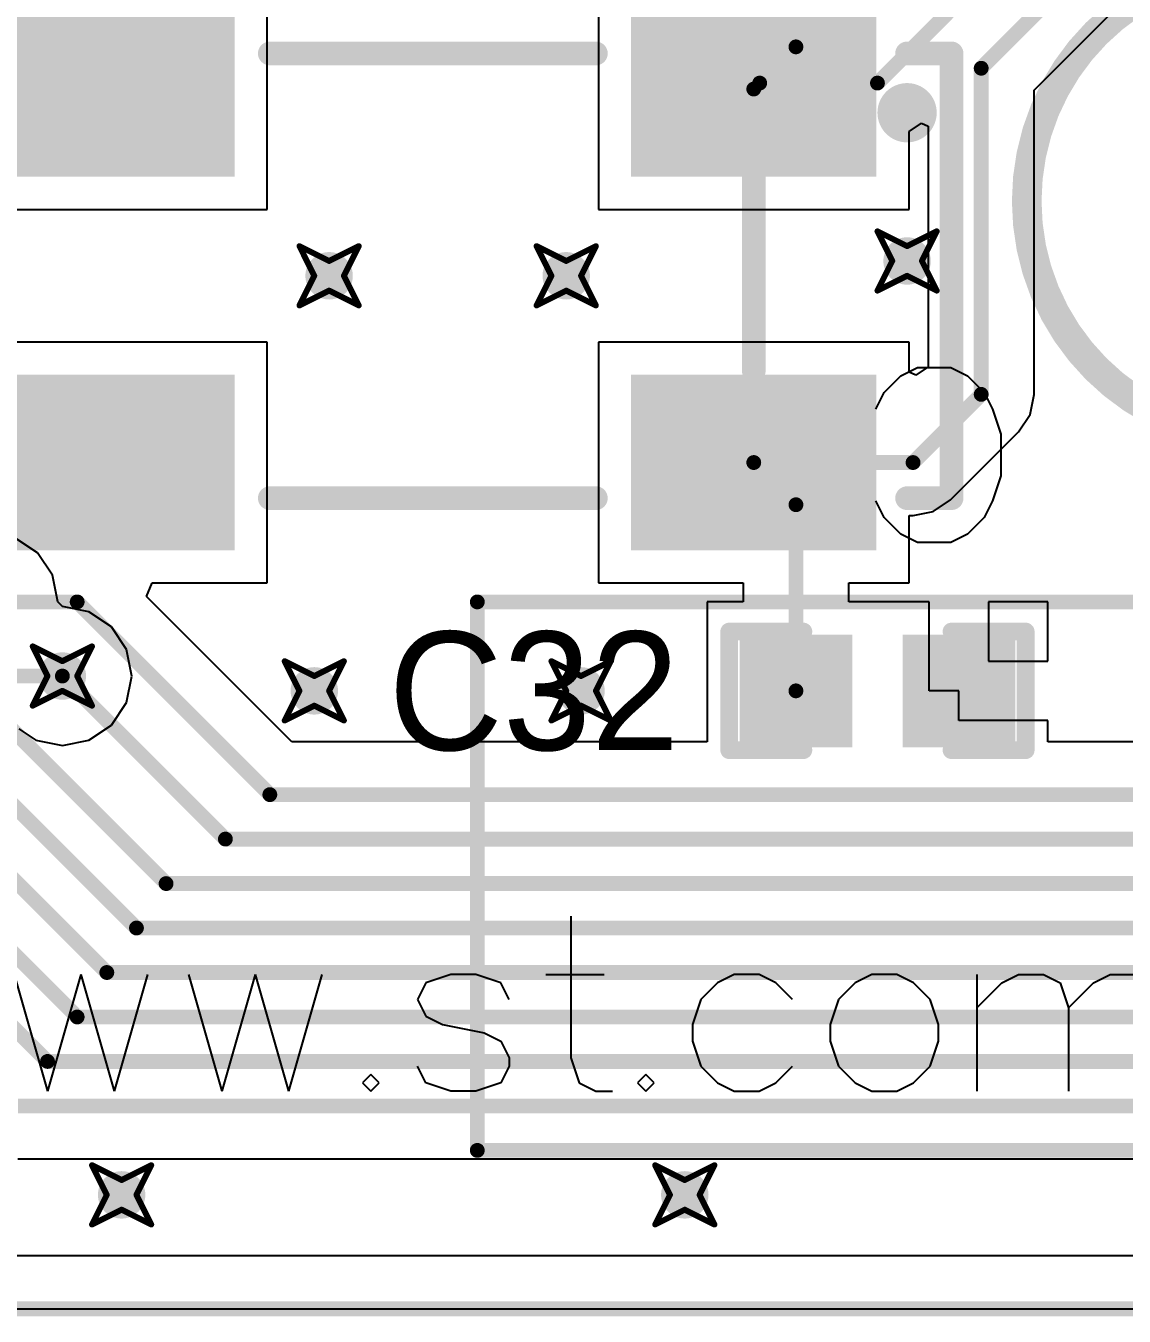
# Model space of a CAD drawing. Header units: millimetres. Extents: x 2.26 to 6.57, y 1.2 to 4.64.
# Drawn here: x 3.1459 to 3.5165, y 1.2022 to 1.6375 of the extents above; entities that cross this region are included whole.
import ezdxf

# ---------------------------------------------------------------- set-up
doc = ezdxf.new("R2010")
doc.units = ezdxf.units.MM
doc.header["$MEASUREMENT"] = 0
for name, color, linetype in [('BottomLayer', 5, 'Continuous'), ('BottomOverlay', 54, 'Continuous'), ('BottomSolder', 6, 'Continuous'), ('DrillDrawing', 1, 'Continuous'), ('KeepOutLayer', 6, 'Continuous'), ('Mechanical1', 6, 'Continuous'), ('MultiLayer', 9, 'Continuous'), ('PadHoleLayer', 156, 'Continuous'), ('TopLayer', 1, 'Continuous'), ('TopOverlay', 2, 'Continuous'), ('TopPaste', 8, 'Continuous'), ('TopSolder', 216, 'Continuous'), ('ViaHoleLayer', 16, 'Continuous')]:
    doc.layers.add(name, color=color, linetype=linetype)

# ---------------------------------------------------------------- blocks, each defined once
blk = doc.blocks.new('0603C_76')
at = {"layer": 'TopLayer'}
for points in [[(-0.0125, 0.015), (-0.0425, 0.015), (-0.0125, -0.015), (-0.0425, -0.015)], [(0.0425, 0.015), (0.0125, 0.015), (0.0425, -0.015), (0.0125, -0.015)]]:
    blk.add_solid(points, dxfattribs=at)
at = {"layer": 'TopOverlay', "const_width": 0.006}
for points in [[(-0.025, 0.02), (-0.05, 0.02)], [(-0.05, 0.02), (-0.05, -0.02)], [(0.05, 0.02), (0.025, 0.02)], [(0.05, 0.02), (0.05, -0.02)], [(-0.025, -0.02), (-0.05, -0.02)], [(0.05, -0.02), (0.025, -0.02)]]:
    blk.add_lwpolyline(points, dxfattribs=at)
at = {"layer": 'TopOverlay', "const_width": 0.003}
for points in [[(-0.0515, 0.02, 1), (-0.0485, 0.02, 1)], [(-0.0515, 0.02, 1), (-0.0485, 0.02, 1)], [(-0.0265, 0.02, 1), (-0.0235, 0.02, 1)], [(0.0235, 0.02, 1), (0.0265, 0.02, 1)], [(0.0485, 0.02, 1), (0.0515, 0.02, 1)], [(0.0485, 0.02, 1), (0.0515, 0.02, 1)], [(-0.0515, -0.02, 1), (-0.0485, -0.02, 1)], [(-0.0515, -0.02, 1), (-0.0485, -0.02, 1)], [(-0.0265, -0.02, 1), (-0.0235, -0.02, 1)], [(0.0235, -0.02, 1), (0.0265, -0.02, 1)], [(0.0485, -0.02, 1), (0.0515, -0.02, 1)], [(0.0485, -0.02, 1), (0.0515, -0.02, 1)]]:
    blk.add_lwpolyline(points, format="xyb", close=True, dxfattribs=at)
at = {"layer": 'TopPaste'}
for points in [[(-0.0125, 0.015), (-0.0425, 0.015), (-0.0125, -0.015), (-0.0425, -0.015)], [(0.0425, 0.015), (0.0125, 0.015), (0.0425, -0.015), (0.0125, -0.015)]]:
    blk.add_solid(points, dxfattribs=at)
at = {"layer": 'TopSolder'}
for points in [[(-0.0085, 0.019), (-0.0465, 0.019), (-0.0085, -0.019), (-0.0465, -0.019)], [(0.0465, 0.019), (0.0085, 0.019), (0.0465, -0.019), (0.0085, -0.019)]]:
    blk.add_solid(points, dxfattribs=at)
blk = doc.blocks.new('XTAL_4SM_8X3R8_115')
at = {"layer": 'TopLayer'}
for points in [[(-0.14567, 0.0374), (-0.07087, 0.0374), (-0.14567, 0.08858), (-0.07087, 0.08858)], [(0.07087, 0.0374), (0.14567, 0.0374), (0.07087, 0.08858), (0.14567, 0.08858)], [(-0.14567, -0.08858), (-0.07087, -0.08858), (-0.14567, -0.0374), (-0.07087, -0.0374)], [(0.07087, -0.08858), (0.14567, -0.08858), (0.07087, -0.0374), (0.14567, -0.0374)]]:
    blk.add_solid(points, dxfattribs=at)
at = {"layer": 'TopOverlay', "const_width": 0.008}
for points in [[(-0.16, 0.075), (-0.175, 0.075)], [(-0.175, 0.075), (-0.175, -0.075)], [(0.055, 0.075), (-0.055, 0.075)], [(0.175, 0.075), (0.16, 0.075)], [(0.175, 0.075), (0.175, 0.065)], [(0.175, 0.065), (0.175, -0.065)], [(-0.10827, 0.03201), (-0.10827, -0.03299)], [(0.175, -0.065), (0.175, -0.075)], [(-0.16, -0.075), (-0.175, -0.075)], [(0.055, -0.075), (-0.055, -0.075)], [(0.175, -0.075), (0.16, -0.075)]]:
    blk.add_lwpolyline(points, dxfattribs=at)
at = {"layer": 'TopOverlay'}
for points, const_width in [([(-0.177, 0.075, 1), (-0.173, 0.075, 1)], 0.004), ([(-0.177, 0.075, 1), (-0.173, 0.075, 1)], 0.004), ([(-0.162, 0.075, 1), (-0.158, 0.075, 1)], 0.004), ([(-0.057, 0.075, 1), (-0.053, 0.075, 1)], 0.004), ([(0.053, 0.075, 1), (0.057, 0.075, 1)], 0.004), ([(0.158, 0.075, 1), (0.162, 0.075, 1)], 0.004), ([(0.173, 0.075, 1), (0.177, 0.075, 1)], 0.004), ([(0.173, 0.075, 1), (0.177, 0.075, 1)], 0.004), ([(0.173, 0.065, 1), (0.177, 0.065, 1)], 0.004), ([(0.173, 0.065, 1), (0.177, 0.065, 1)], 0.004), ([(-0.11027, 0.03201, 1), (-0.10627, 0.03201, 1)], 0.004), ([(-0.11027, -0.03299, 1), (-0.10627, -0.03299, 1)], 0.004), ([(-0.155, -0.055, 1), (-0.165, -0.055, 1)], 0.01), ([(-0.1675, -0.055, 1), (-0.1625, -0.055, 1)], 0.005), ([(-0.1575, -0.055, 1), (-0.1525, -0.055, 1)], 0.005), ([(0.173, -0.065, 1), (0.177, -0.065, 1)], 0.004), ([(0.173, -0.065, 1), (0.177, -0.065, 1)], 0.004), ([(-0.177, -0.075, 1), (-0.173, -0.075, 1)], 0.004), ([(-0.177, -0.075, 1), (-0.173, -0.075, 1)], 0.004), ([(-0.162, -0.075, 1), (-0.158, -0.075, 1)], 0.004), ([(-0.057, -0.075, 1), (-0.053, -0.075, 1)], 0.004), ([(0.053, -0.075, 1), (0.057, -0.075, 1)], 0.004), ([(0.158, -0.075, 1), (0.162, -0.075, 1)], 0.004), ([(0.173, -0.075, 1), (0.177, -0.075, 1)], 0.004), ([(0.173, -0.075, 1), (0.177, -0.075, 1)], 0.004)]:
    blk.add_lwpolyline(points, format="xyb", close=True, dxfattribs=dict(at, const_width=const_width))
at = {"layer": 'TopPaste'}
for points in [[(-0.14567, 0.0374), (-0.07087, 0.0374), (-0.14567, 0.08858), (-0.07087, 0.08858)], [(0.07087, 0.0374), (0.14567, 0.0374), (0.07087, 0.08858), (0.14567, 0.08858)], [(-0.14567, -0.08858), (-0.07087, -0.08858), (-0.14567, -0.0374), (-0.07087, -0.0374)], [(0.07087, -0.08858), (0.14567, -0.08858), (0.07087, -0.0374), (0.14567, -0.0374)]]:
    blk.add_solid(points, dxfattribs=at)
at = {"layer": 'TopSolder'}
for points in [[(-0.14967, 0.0334), (-0.06687, 0.0334), (-0.14967, 0.09258), (-0.06687, 0.09258)], [(0.06687, 0.0334), (0.14967, 0.0334), (0.06687, 0.09258), (0.14967, 0.09258)], [(-0.14967, -0.09258), (-0.06687, -0.09258), (-0.14967, -0.0334), (-0.06687, -0.0334)], [(0.06687, -0.09258), (0.14967, -0.09258), (0.06687, -0.0334), (0.14967, -0.0334)]]:
    blk.add_solid(points, dxfattribs=at)
blk = doc.blocks.new('XTAL1_116')
at = {"layer": 'BottomLayer', "const_width": 0.031}
for points in [[(-0.01586, -0.0002, 1), (0.01514, -0.0002, 1)], [(0.18414, -0.0002, 1), (0.21514, -0.0002, 1)]]:
    blk.add_lwpolyline(points, format="xyb", close=True, dxfattribs=at)
at = {"layer": 'BottomSolder', "const_width": 0.035}
for points in [[(-0.01786, -0.0002, 1), (0.01714, -0.0002, 1)], [(0.18214, -0.0002, 1), (0.21714, -0.0002, 1)]]:
    blk.add_lwpolyline(points, format="xyb", close=True, dxfattribs=at)
at = {"layer": 'MultiLayer', "const_width": 0.031}
for points in [[(-0.01586, -0.0002, 1), (0.01514, -0.0002, 1)], [(0.18414, -0.0002, 1), (0.21514, -0.0002, 1)]]:
    blk.add_lwpolyline(points, format="xyb", close=True, dxfattribs=at)
at = {"layer": 'PadHoleLayer', "const_width": 0.014}
for points in [[(-0.00736, -0.0002, 1), (0.00664, -0.0002, 1)], [(0.19264, -0.0002, 1), (0.20664, -0.0002, 1)]]:
    blk.add_lwpolyline(points, format="xyb", close=True, dxfattribs=at)
at = {"layer": 'TopLayer', "const_width": 0.031}
for points in [[(-0.01586, -0.0002, 1), (0.01514, -0.0002, 1)], [(0.18414, -0.0002, 1), (0.21514, -0.0002, 1)]]:
    blk.add_lwpolyline(points, format="xyb", close=True, dxfattribs=at)
at = {"layer": 'TopOverlay', "const_width": 0.01}
for points in [[(-0.04036, -0.0802, -1), (-0.04036, 0.0798)], [(0.21964, 0.0798, -1), (0.21964, -0.0802)]]:
    blk.add_lwpolyline(points, format="xyb", dxfattribs=at)
at = {"layer": 'TopOverlay'}
for points, const_width in [([(-0.04286, 0.0798, 1), (-0.03786, 0.0798, 1)], 0.005), ([(-0.04194, 0.0798, 1), (-0.03879, 0.0798, 1)], 0.00315), ([(0.21714, 0.0798, 1), (0.22214, 0.0798, 1)], 0.005), ([(0.21806, 0.0798, 1), (0.22121, 0.0798, 1)], 0.00315), ([(-0.04286, -0.0802, 1), (-0.03786, -0.0802, 1)], 0.005), ([(-0.04194, -0.0802, 1), (-0.03879, -0.0802, 1)], 0.00315), ([(0.21714, -0.0802, 1), (0.22214, -0.0802, 1)], 0.005), ([(0.21806, -0.0802, 1), (0.22121, -0.0802, 1)], 0.00315)]:
    blk.add_lwpolyline(points, format="xyb", close=True, dxfattribs=dict(at, const_width=const_width))
at = {"layer": 'TopOverlay', "const_width": 0.0063}
for points in [[(0.21964, 0.0798), (-0.04036, 0.0798)], [(0.21964, -0.0802), (-0.04036, -0.0802)]]:
    blk.add_lwpolyline(points, dxfattribs=at)
at = {"layer": 'TopSolder', "const_width": 0.035}
for points in [[(-0.01786, -0.0002, 1), (0.01714, -0.0002, 1)], [(0.18214, -0.0002, 1), (0.21714, -0.0002, 1)]]:
    blk.add_lwpolyline(points, format="xyb", close=True, dxfattribs=at)

msp = doc.modelspace()

# ---------------------------------------------------------------- linework, layer by layer
at = {"layer": 'BottomLayer'}
for p, q in [((3.14985, 1.45973), (3.14224, 1.46482)), ((3.15493, 1.45212), (3.14985, 1.45973)), ((3.15672, 1.44315), (3.15493, 1.45212)), ((3.15827, 1.4416), (3.15672, 1.44315)), ((3.16724, 1.43982), (3.15827, 1.4416)), ((3.17485, 1.43473), (3.16724, 1.43982)), ((3.17993, 1.42712), (3.17485, 1.43473)), ((3.18172, 1.41815), (3.17993, 1.42712)), ((3.17993, 1.40918), (3.18172, 1.41815)), ((3.17485, 1.40157), (3.17993, 1.40918)), ((3.16724, 1.39648), (3.17485, 1.40157)), ((3.14357, 1.40031), (3.14929, 1.39648)), ((3.14929, 1.39648), (3.15827, 1.3947)), ((3.15827, 1.3947), (3.16724, 1.39648)), ((4.1882, 1.22257), (3.0192, 1.22257))]:
    msp.add_line(p, q, dxfattribs=at)
for points, const_width in [([(3.43927, 1.55815, 1), (3.44727, 1.55815, 1)], 0.008), ([(3.24427, 1.55315, 1), (3.25227, 1.55315, 1)], 0.008), ([(3.32427, 1.55315, 1), (3.33227, 1.55315, 1)], 0.008), ([(3.15427, 1.41815, 1), (3.16227, 1.41815, 1)], 0.008), ([(3.15702, 1.41815, 1), (3.15952, 1.41815, 1)], 0.0025), ([(3.23927, 1.41315, 1), (3.24727, 1.41315, 1)], 0.008), ([(3.32927, 1.41315, 1), (3.33727, 1.41315, 1)], 0.008), ([(3.17427, 1.24315, 1), (3.18227, 1.24315, 1)], 0.008), ([(3.36427, 1.24315, 1), (3.37227, 1.24315, 1)], 0.008)]:
    msp.add_lwpolyline(points, format="xyb", close=True, dxfattribs=dict(at, const_width=const_width))
at = {"layer": 'BottomLayer', "const_width": 0.005}
msp.add_lwpolyline([(3.11827, 1.41815), (3.15827, 1.41815)], dxfattribs=at)
at = {"layer": 'BottomOverlay'}
for p, q in [((3.43552, 1.51376), (3.44114, 1.51938)), ((3.44114, 1.51938), (3.44676, 1.52219)), ((3.44676, 1.52219), (3.45801, 1.52219)), ((3.45801, 1.52219), (3.46363, 1.51938)), ((3.46363, 1.51938), (3.46926, 1.51376)), ((3.43271, 1.50813), (3.43552, 1.51376)), ((3.46926, 1.51376), (3.47207, 1.50813)), ((3.47207, 1.50813), (3.47488, 1.4997)), ((3.47488, 1.4997), (3.47488, 1.48564)), ((3.47488, 1.48564), (3.47207, 1.47721)), ((3.43552, 1.47158), (3.43271, 1.47721)), ((3.47207, 1.47721), (3.46926, 1.47158)), ((3.44114, 1.46596), (3.43552, 1.47158)), ((3.46926, 1.47158), (3.46363, 1.46596)), ((3.44676, 1.46315), (3.44114, 1.46596)), ((3.45801, 1.46315), (3.44676, 1.46315)), ((3.46363, 1.46596), (3.45801, 1.46315))]:
    msp.add_line(p, q, dxfattribs=at)
at = {"layer": 'BottomOverlay', "const_width": 0.005}
for points in [[(3.29827, 1.44315), (3.99827, 1.44315)], [(3.29827, 1.25815), (3.29827, 1.44315)], [(3.29827, 1.25815), (3.99827, 1.25815)]]:
    msp.add_lwpolyline(points, dxfattribs=at)
at = {"layer": 'BottomOverlay', "const_width": 0.0025}
for points in [[(3.29702, 1.44315, 1), (3.29952, 1.44315, 1)], [(3.29702, 1.44315, 1), (3.29952, 1.44315, 1)], [(3.29702, 1.25815, 1), (3.29952, 1.25815, 1)], [(3.29702, 1.25815, 1), (3.29952, 1.25815, 1)]]:
    msp.add_lwpolyline(points, format="xyb", close=True, dxfattribs=at)
at = {"layer": 'DrillDrawing', "const_width": 0.002}
for points in [[(3.43327, 1.56815), (3.44327, 1.56315)], [(3.43327, 1.56815), (3.43827, 1.55815)], [(3.44327, 1.56315), (3.45327, 1.56815)], [(3.44827, 1.55815), (3.45327, 1.56815)], [(3.23827, 1.56315), (3.24827, 1.55815)], [(3.23827, 1.56315), (3.24327, 1.55315)], [(3.24827, 1.55815), (3.25827, 1.56315)], [(3.25327, 1.55315), (3.25827, 1.56315)], [(3.31827, 1.56315), (3.32827, 1.55815)], [(3.31827, 1.56315), (3.32327, 1.55315)], [(3.32827, 1.55815), (3.33827, 1.56315)], [(3.33327, 1.55315), (3.33827, 1.56315)], [(3.43327, 1.54815), (3.43827, 1.55815)], [(3.44827, 1.55815), (3.45327, 1.54815)], [(3.23827, 1.54315), (3.24327, 1.55315)], [(3.25327, 1.55315), (3.25827, 1.54315)], [(3.31827, 1.54315), (3.32327, 1.55315)], [(3.33327, 1.55315), (3.33827, 1.54315)], [(3.43327, 1.54815), (3.44327, 1.55315)], [(3.44327, 1.55315), (3.45327, 1.54815)], [(3.23827, 1.54315), (3.24827, 1.54815)], [(3.24827, 1.54815), (3.25827, 1.54315)], [(3.31827, 1.54315), (3.32827, 1.54815)], [(3.32827, 1.54815), (3.33827, 1.54315)], [(3.14827, 1.42815), (3.15827, 1.42315)], [(3.14827, 1.42815), (3.15327, 1.41815)], [(3.15827, 1.42315), (3.16827, 1.42815)], [(3.16327, 1.41815), (3.16827, 1.42815)], [(3.23327, 1.42315), (3.24327, 1.41815)], [(3.23327, 1.42315), (3.23827, 1.41315)], [(3.24327, 1.41815), (3.25327, 1.42315)], [(3.24827, 1.41315), (3.25327, 1.42315)], [(3.32327, 1.42315), (3.33327, 1.41815)], [(3.32327, 1.42315), (3.32827, 1.41315)], [(3.33327, 1.41815), (3.34327, 1.42315)], [(3.33827, 1.41315), (3.34327, 1.42315)], [(3.14827, 1.40815), (3.15327, 1.41815)], [(3.16327, 1.41815), (3.16827, 1.40815)], [(3.14827, 1.40815), (3.15827, 1.41315)], [(3.15827, 1.41315), (3.16827, 1.40815)], [(3.23327, 1.40315), (3.23827, 1.41315)], [(3.24827, 1.41315), (3.25327, 1.40315)], [(3.32327, 1.40315), (3.32827, 1.41315)], [(3.33827, 1.41315), (3.34327, 1.40315)], [(3.23327, 1.40315), (3.24327, 1.40815)], [(3.24327, 1.40815), (3.25327, 1.40315)], [(3.32327, 1.40315), (3.33327, 1.40815)], [(3.33327, 1.40815), (3.34327, 1.40315)], [(3.16827, 1.25315), (3.17827, 1.24815)], [(3.16827, 1.25315), (3.17327, 1.24315)], [(3.17827, 1.24815), (3.18827, 1.25315)], [(3.18327, 1.24315), (3.18827, 1.25315)], [(3.35827, 1.25315), (3.36827, 1.24815)], [(3.35827, 1.25315), (3.36327, 1.24315)], [(3.36827, 1.24815), (3.37827, 1.25315)], [(3.37327, 1.24315), (3.37827, 1.25315)], [(3.16827, 1.23315), (3.17327, 1.24315)], [(3.18327, 1.24315), (3.18827, 1.23315)], [(3.35827, 1.23315), (3.36327, 1.24315)], [(3.37327, 1.24315), (3.37827, 1.23315)], [(3.16827, 1.23315), (3.17827, 1.23815)], [(3.17827, 1.23815), (3.18827, 1.23315)], [(3.35827, 1.23315), (3.36827, 1.23815)], [(3.36827, 1.23815), (3.37827, 1.23315)]]:
    msp.add_lwpolyline(points, dxfattribs=at)
at = {"layer": 'DrillDrawing', "const_width": 0.001}
for points in [[(3.43277, 1.56815, 1), (3.43377, 1.56815, 1)], [(3.43277, 1.56815, 1), (3.43377, 1.56815, 1)], [(3.45277, 1.56815, 1), (3.45377, 1.56815, 1)], [(3.45277, 1.56815, 1), (3.45377, 1.56815, 1)], [(3.23777, 1.56315, 1), (3.23877, 1.56315, 1)], [(3.23777, 1.56315, 1), (3.23877, 1.56315, 1)], [(3.25777, 1.56315, 1), (3.25877, 1.56315, 1)], [(3.25777, 1.56315, 1), (3.25877, 1.56315, 1)], [(3.31777, 1.56315, 1), (3.31877, 1.56315, 1)], [(3.31777, 1.56315, 1), (3.31877, 1.56315, 1)], [(3.33777, 1.56315, 1), (3.33877, 1.56315, 1)], [(3.33777, 1.56315, 1), (3.33877, 1.56315, 1)], [(3.44277, 1.56315, 1), (3.44377, 1.56315, 1)], [(3.44277, 1.56315, 1), (3.44377, 1.56315, 1)], [(3.24777, 1.55815, 1), (3.24877, 1.55815, 1)], [(3.24777, 1.55815, 1), (3.24877, 1.55815, 1)], [(3.32777, 1.55815, 1), (3.32877, 1.55815, 1)], [(3.32777, 1.55815, 1), (3.32877, 1.55815, 1)], [(3.43777, 1.55815, 1), (3.43877, 1.55815, 1)], [(3.43777, 1.55815, 1), (3.43877, 1.55815, 1)], [(3.44777, 1.55815, 1), (3.44877, 1.55815, 1)], [(3.44777, 1.55815, 1), (3.44877, 1.55815, 1)], [(3.24277, 1.55315, 1), (3.24377, 1.55315, 1)], [(3.24277, 1.55315, 1), (3.24377, 1.55315, 1)], [(3.25277, 1.55315, 1), (3.25377, 1.55315, 1)], [(3.25277, 1.55315, 1), (3.25377, 1.55315, 1)], [(3.32277, 1.55315, 1), (3.32377, 1.55315, 1)], [(3.32277, 1.55315, 1), (3.32377, 1.55315, 1)], [(3.33277, 1.55315, 1), (3.33377, 1.55315, 1)], [(3.33277, 1.55315, 1), (3.33377, 1.55315, 1)], [(3.44277, 1.55315, 1), (3.44377, 1.55315, 1)], [(3.44277, 1.55315, 1), (3.44377, 1.55315, 1)], [(3.24777, 1.54815, 1), (3.24877, 1.54815, 1)], [(3.24777, 1.54815, 1), (3.24877, 1.54815, 1)], [(3.32777, 1.54815, 1), (3.32877, 1.54815, 1)], [(3.32777, 1.54815, 1), (3.32877, 1.54815, 1)], [(3.43277, 1.54815, 1), (3.43377, 1.54815, 1)], [(3.43277, 1.54815, 1), (3.43377, 1.54815, 1)], [(3.45277, 1.54815, 1), (3.45377, 1.54815, 1)], [(3.45277, 1.54815, 1), (3.45377, 1.54815, 1)], [(3.23777, 1.54315, 1), (3.23877, 1.54315, 1)], [(3.23777, 1.54315, 1), (3.23877, 1.54315, 1)], [(3.25777, 1.54315, 1), (3.25877, 1.54315, 1)], [(3.25777, 1.54315, 1), (3.25877, 1.54315, 1)], [(3.31777, 1.54315, 1), (3.31877, 1.54315, 1)], [(3.31777, 1.54315, 1), (3.31877, 1.54315, 1)], [(3.33777, 1.54315, 1), (3.33877, 1.54315, 1)], [(3.33777, 1.54315, 1), (3.33877, 1.54315, 1)], [(3.14777, 1.42815, 1), (3.14877, 1.42815, 1)], [(3.14777, 1.42815, 1), (3.14877, 1.42815, 1)], [(3.16777, 1.42815, 1), (3.16877, 1.42815, 1)], [(3.16777, 1.42815, 1), (3.16877, 1.42815, 1)], [(3.15777, 1.42315, 1), (3.15877, 1.42315, 1)], [(3.15777, 1.42315, 1), (3.15877, 1.42315, 1)], [(3.23277, 1.42315, 1), (3.23377, 1.42315, 1)], [(3.23277, 1.42315, 1), (3.23377, 1.42315, 1)], [(3.25277, 1.42315, 1), (3.25377, 1.42315, 1)], [(3.25277, 1.42315, 1), (3.25377, 1.42315, 1)], [(3.32277, 1.42315, 1), (3.32377, 1.42315, 1)], [(3.32277, 1.42315, 1), (3.32377, 1.42315, 1)], [(3.34277, 1.42315, 1), (3.34377, 1.42315, 1)], [(3.34277, 1.42315, 1), (3.34377, 1.42315, 1)], [(3.15277, 1.41815, 1), (3.15377, 1.41815, 1)], [(3.15277, 1.41815, 1), (3.15377, 1.41815, 1)], [(3.16277, 1.41815, 1), (3.16377, 1.41815, 1)], [(3.16277, 1.41815, 1), (3.16377, 1.41815, 1)], [(3.24277, 1.41815, 1), (3.24377, 1.41815, 1)], [(3.24277, 1.41815, 1), (3.24377, 1.41815, 1)], [(3.33277, 1.41815, 1), (3.33377, 1.41815, 1)], [(3.33277, 1.41815, 1), (3.33377, 1.41815, 1)], [(3.15777, 1.41315, 1), (3.15877, 1.41315, 1)], [(3.15777, 1.41315, 1), (3.15877, 1.41315, 1)], [(3.23777, 1.41315, 1), (3.23877, 1.41315, 1)], [(3.23777, 1.41315, 1), (3.23877, 1.41315, 1)], [(3.24777, 1.41315, 1), (3.24877, 1.41315, 1)], [(3.24777, 1.41315, 1), (3.24877, 1.41315, 1)], [(3.32777, 1.41315, 1), (3.32877, 1.41315, 1)], [(3.32777, 1.41315, 1), (3.32877, 1.41315, 1)], [(3.33777, 1.41315, 1), (3.33877, 1.41315, 1)], [(3.33777, 1.41315, 1), (3.33877, 1.41315, 1)], [(3.14777, 1.40815, 1), (3.14877, 1.40815, 1)], [(3.14777, 1.40815, 1), (3.14877, 1.40815, 1)], [(3.16777, 1.40815, 1), (3.16877, 1.40815, 1)], [(3.16777, 1.40815, 1), (3.16877, 1.40815, 1)], [(3.24277, 1.40815, 1), (3.24377, 1.40815, 1)], [(3.24277, 1.40815, 1), (3.24377, 1.40815, 1)], [(3.33277, 1.40815, 1), (3.33377, 1.40815, 1)], [(3.33277, 1.40815, 1), (3.33377, 1.40815, 1)], [(3.23277, 1.40315, 1), (3.23377, 1.40315, 1)], [(3.23277, 1.40315, 1), (3.23377, 1.40315, 1)], [(3.25277, 1.40315, 1), (3.25377, 1.40315, 1)], [(3.25277, 1.40315, 1), (3.25377, 1.40315, 1)], [(3.32277, 1.40315, 1), (3.32377, 1.40315, 1)], [(3.32277, 1.40315, 1), (3.32377, 1.40315, 1)], [(3.34277, 1.40315, 1), (3.34377, 1.40315, 1)], [(3.34277, 1.40315, 1), (3.34377, 1.40315, 1)], [(3.16777, 1.25315, 1), (3.16877, 1.25315, 1)], [(3.16777, 1.25315, 1), (3.16877, 1.25315, 1)], [(3.18777, 1.25315, 1), (3.18877, 1.25315, 1)], [(3.18777, 1.25315, 1), (3.18877, 1.25315, 1)], [(3.35777, 1.25315, 1), (3.35877, 1.25315, 1)], [(3.35777, 1.25315, 1), (3.35877, 1.25315, 1)], [(3.37777, 1.25315, 1), (3.37877, 1.25315, 1)], [(3.37777, 1.25315, 1), (3.37877, 1.25315, 1)], [(3.17777, 1.24815, 1), (3.17877, 1.24815, 1)], [(3.17777, 1.24815, 1), (3.17877, 1.24815, 1)], [(3.36777, 1.24815, 1), (3.36877, 1.24815, 1)], [(3.36777, 1.24815, 1), (3.36877, 1.24815, 1)], [(3.17277, 1.24315, 1), (3.17377, 1.24315, 1)], [(3.17277, 1.24315, 1), (3.17377, 1.24315, 1)], [(3.18277, 1.24315, 1), (3.18377, 1.24315, 1)], [(3.18277, 1.24315, 1), (3.18377, 1.24315, 1)], [(3.36277, 1.24315, 1), (3.36377, 1.24315, 1)], [(3.36277, 1.24315, 1), (3.36377, 1.24315, 1)], [(3.37277, 1.24315, 1), (3.37377, 1.24315, 1)], [(3.37277, 1.24315, 1), (3.37377, 1.24315, 1)], [(3.17777, 1.23815, 1), (3.17877, 1.23815, 1)], [(3.17777, 1.23815, 1), (3.17877, 1.23815, 1)], [(3.36777, 1.23815, 1), (3.36877, 1.23815, 1)], [(3.36777, 1.23815, 1), (3.36877, 1.23815, 1)], [(3.16777, 1.23315, 1), (3.16877, 1.23315, 1)], [(3.16777, 1.23315, 1), (3.16877, 1.23315, 1)], [(3.18777, 1.23315, 1), (3.18877, 1.23315, 1)], [(3.18777, 1.23315, 1), (3.18877, 1.23315, 1)], [(3.35777, 1.23315, 1), (3.35877, 1.23315, 1)], [(3.35777, 1.23315, 1), (3.35877, 1.23315, 1)], [(3.37777, 1.23315, 1), (3.37877, 1.23315, 1)], [(3.37777, 1.23315, 1), (3.37877, 1.23315, 1)]]:
    msp.add_lwpolyline(points, format="xyb", close=True, dxfattribs=at)
at = {"layer": 'KeepOutLayer', "const_width": 0.005}
msp.add_lwpolyline([(3.01181, 1.20472), (4.31102, 1.20472)], dxfattribs=at)
at = {"layer": 'Mechanical1'}
msp.add_line((3.01181, 1.20472), (4.31102, 1.20472), dxfattribs=at)
at = {"layer": 'MultiLayer', "const_width": 0.008}
for points in [[(3.43927, 1.55815, 1), (3.44727, 1.55815, 1)], [(3.24427, 1.55315, 1), (3.25227, 1.55315, 1)], [(3.32427, 1.55315, 1), (3.33227, 1.55315, 1)], [(3.15427, 1.41815, 1), (3.16227, 1.41815, 1)], [(3.23927, 1.41315, 1), (3.24727, 1.41315, 1)], [(3.32927, 1.41315, 1), (3.33727, 1.41315, 1)], [(3.17427, 1.24315, 1), (3.18227, 1.24315, 1)], [(3.36427, 1.24315, 1), (3.37227, 1.24315, 1)]]:
    msp.add_lwpolyline(points, format="xyb", close=True, dxfattribs=at)
at = {"layer": 'TopLayer'}
for p, q in [((3.2274, 1.57555), (3.2274, 1.65673)), ((3.33913, 1.65673), (3.33913, 1.57555)), ((3.48611, 1.61576), (3.52066, 1.65031)), ((3.48611, 1.51315), (3.48611, 1.61576)), ((3.44394, 1.60184), (3.44809, 1.60462)), ((3.44394, 1.57555), (3.44394, 1.60184)), ((3.44809, 1.60462), (3.45042, 1.60365)), ((3.45042, 1.60365), (3.45042, 1.5224)), ((3.1226, 1.57555), (3.2274, 1.57555)), ((3.33913, 1.57555), (3.44394, 1.57555)), ((3.2274, 1.53075), (3.1226, 1.53075)), ((3.2274, 1.44957), (3.2274, 1.53075)), ((3.44394, 1.53075), (3.33913, 1.53075)), ((3.33913, 1.53075), (3.33913, 1.44957)), ((3.44394, 1.52059), (3.44394, 1.53075)), ((3.44627, 1.51962), (3.44394, 1.52059)), ((3.45042, 1.5224), (3.44627, 1.51962)), ((3.48475, 1.50632), (3.48611, 1.51315)), ((3.48088, 1.50053), (3.48475, 1.50632)), ((3.45789, 1.47754), (3.48088, 1.50053)), ((3.48088, 1.50053), (3.48088, 1.50053)), ((3.4521, 1.47367), (3.45789, 1.47754)), ((3.44394, 1.44957), (3.44394, 1.47231)), ((3.44394, 1.47231), (3.44528, 1.47231)), ((3.44528, 1.47231), (3.4521, 1.47367)), ((3.1867, 1.44495), (3.18862, 1.44957)), ((3.18862, 1.44957), (3.2274, 1.44957)), ((3.33913, 1.44957), (3.38792, 1.44957)), ((3.38792, 1.44957), (3.38792, 1.44315)), ((3.42361, 1.44315), (3.42361, 1.44957)), ((3.42361, 1.44957), (3.44394, 1.44957)), ((3.23566, 1.39599), (3.1867, 1.44495)), ((3.38792, 1.44315), (3.37577, 1.44315)), ((3.37577, 1.44315), (3.37577, 1.39599)), ((3.45077, 1.44315), (3.42361, 1.44315)), ((3.45077, 1.41314), (3.45077, 1.44315)), ((3.49077, 1.44315), (3.47077, 1.44315)), ((3.47077, 1.44315), (3.47077, 1.42315)), ((3.49077, 1.42315), (3.49077, 1.44315)), ((3.47077, 1.42315), (3.49077, 1.42315)), ((3.46076, 1.41314), (3.45077, 1.41314)), ((3.46076, 1.40315), (3.46076, 1.41314)), ((3.49077, 1.40315), (3.46076, 1.40315)), ((3.49077, 1.39599), (3.49077, 1.40315)), ((3.37577, 1.39599), (3.23566, 1.39599)), ((3.81825, 1.39599), (3.49077, 1.39599)), ((3.14327, 1.25531), (3.87827, 1.25531)), ((4.1882, 1.22257), (3.0192, 1.22257))]:
    msp.add_line(p, q, dxfattribs=at)
at = {"layer": 'TopLayer', "const_width": 0.005}
for points in [[(3.40577, 1.63037), (3.40577, 1.72815)], [(3.43327, 1.61815), (3.49827, 1.68315)], [(3.46827, 1.62315), (3.51327, 1.66815)], [(3.39354, 1.61815), (3.40577, 1.63037)], [(3.46827, 1.51315), (3.46827, 1.62315)], [(3.39154, 1.61614), (3.39354, 1.61815)], [(3.39354, 1.61815), (3.43327, 1.61815)], [(3.44528, 1.49016), (3.46827, 1.51315)], [(3.39154, 1.49016), (3.44528, 1.49016)], [(3.39154, 1.49016), (3.40577, 1.47593)], [(3.03327, 1.48315), (3.18327, 1.33315)], [(3.05827, 1.48315), (3.19327, 1.34815)], [(3.01827, 1.47315), (3.17327, 1.31815)], [(3.40577, 1.41315), (3.40577, 1.47593)], [(3.00327, 1.46315), (3.16327, 1.30315)], [(2.98827, 1.45315), (3.15327, 1.28815)], [(3.13327, 1.44315), (3.16327, 1.44315)], [(3.16327, 1.44315), (3.22827, 1.37815)], [(3.15827, 1.41815), (3.21327, 1.36315)], [(3.22827, 1.37815), (3.82564, 1.37815)], [(3.21327, 1.36315), (3.83185, 1.36315)], [(3.19327, 1.34815), (3.83806, 1.34815)], [(3.18327, 1.33315), (3.84428, 1.33315)], [(3.17327, 1.31815), (3.85049, 1.31815)], [(3.16327, 1.30315), (3.85827, 1.30315)], [(3.15327, 1.28815), (3.86827, 1.28815)], [(3.14327, 1.27315), (3.87827, 1.27315)]]:
    msp.add_lwpolyline(points, dxfattribs=at)
at = {"layer": 'TopLayer'}
for points, const_width in [([(3.40452, 1.63037, 1), (3.40702, 1.63037, 1)], 0.0025), ([(3.40452, 1.63037, 1), (3.40702, 1.63037, 1)], 0.0025), ([(3.46702, 1.62315, 1), (3.46952, 1.62315, 1)], 0.0025), ([(3.46702, 1.62315, 1), (3.46952, 1.62315, 1)], 0.0025), ([(3.39229, 1.61815, 1), (3.39479, 1.61815, 1)], 0.0025), ([(3.39229, 1.61815, 1), (3.39479, 1.61815, 1)], 0.0025), ([(3.39229, 1.61815, 1), (3.39479, 1.61815, 1)], 0.0025), ([(3.43202, 1.61815, 1), (3.43452, 1.61815, 1)], 0.0025), ([(3.43202, 1.61815, 1), (3.43452, 1.61815, 1)], 0.0025), ([(3.39029, 1.61614, 1), (3.39279, 1.61614, 1)], 0.0025), ([(3.43927, 1.55815, 1), (3.44727, 1.55815, 1)], 0.008), ([(3.24427, 1.55315, 1), (3.25227, 1.55315, 1)], 0.008), ([(3.32427, 1.55315, 1), (3.33227, 1.55315, 1)], 0.008), ([(3.46702, 1.51315, 1), (3.46952, 1.51315, 1)], 0.0025), ([(3.46702, 1.51315, 1), (3.46952, 1.51315, 1)], 0.0025), ([(3.39029, 1.49016, 1), (3.39279, 1.49016, 1)], 0.0025), ([(3.39029, 1.49016, 1), (3.39279, 1.49016, 1)], 0.0025), ([(3.44403, 1.49016, 1), (3.44653, 1.49016, 1)], 0.0025), ([(3.44403, 1.49016, 1), (3.44653, 1.49016, 1)], 0.0025), ([(3.40452, 1.47593, 1), (3.40702, 1.47593, 1)], 0.0025), ([(3.40452, 1.47593, 1), (3.40702, 1.47593, 1)], 0.0025), ([(3.16202, 1.44315, 1), (3.16452, 1.44315, 1)], 0.0025), ([(3.16202, 1.44315, 1), (3.16452, 1.44315, 1)], 0.0025), ([(3.15427, 1.41815, 1), (3.16227, 1.41815, 1)], 0.008), ([(3.15702, 1.41815, 1), (3.15952, 1.41815, 1)], 0.0025), ([(3.23927, 1.41315, 1), (3.24727, 1.41315, 1)], 0.008), ([(3.32927, 1.41315, 1), (3.33727, 1.41315, 1)], 0.008), ([(3.40452, 1.41315, 1), (3.40702, 1.41315, 1)], 0.0025), ([(3.22702, 1.37815, 1), (3.22952, 1.37815, 1)], 0.0025), ([(3.22702, 1.37815, 1), (3.22952, 1.37815, 1)], 0.0025), ([(3.21202, 1.36315, 1), (3.21452, 1.36315, 1)], 0.0025), ([(3.21202, 1.36315, 1), (3.21452, 1.36315, 1)], 0.0025), ([(3.19202, 1.34815, 1), (3.19452, 1.34815, 1)], 0.0025), ([(3.19202, 1.34815, 1), (3.19452, 1.34815, 1)], 0.0025), ([(3.18202, 1.33315, 1), (3.18452, 1.33315, 1)], 0.0025), ([(3.18202, 1.33315, 1), (3.18452, 1.33315, 1)], 0.0025), ([(3.17202, 1.31815, 1), (3.17452, 1.31815, 1)], 0.0025), ([(3.17202, 1.31815, 1), (3.17452, 1.31815, 1)], 0.0025), ([(3.16202, 1.30315, 1), (3.16452, 1.30315, 1)], 0.0025), ([(3.16202, 1.30315, 1), (3.16452, 1.30315, 1)], 0.0025), ([(3.15202, 1.28815, 1), (3.15452, 1.28815, 1)], 0.0025), ([(3.15202, 1.28815, 1), (3.15452, 1.28815, 1)], 0.0025), ([(3.17427, 1.24315, 1), (3.18227, 1.24315, 1)], 0.008), ([(3.36427, 1.24315, 1), (3.37227, 1.24315, 1)], 0.008)]:
    msp.add_lwpolyline(points, format="xyb", close=True, dxfattribs=dict(at, const_width=const_width))
at = {"layer": 'TopOverlay'}
for p, q in [((3.32984, 1.33719), (3.32984, 1.2894)), ((3.14203, 1.31751), (3.15328, 1.27815)), ((3.16452, 1.31751), (3.15328, 1.27815)), ((3.16452, 1.31751), (3.17577, 1.27815)), ((3.18701, 1.31751), (3.17577, 1.27815)), ((3.20079, 1.31751), (3.21204, 1.27815)), ((3.22328, 1.31751), (3.21204, 1.27815)), ((3.22328, 1.31751), (3.23453, 1.27815)), ((3.24578, 1.31751), (3.23453, 1.27815)), ((3.28092, 1.3147), (3.27811, 1.30908)), ((3.28935, 1.31751), (3.28092, 1.3147)), ((3.29779, 1.31751), (3.28935, 1.31751)), ((3.30622, 1.3147), (3.29779, 1.31751)), ((3.30903, 1.30908), (3.30622, 1.3147)), ((3.32141, 1.31751), (3.34109, 1.31751)), ((3.37932, 1.3147), (3.3737, 1.30908)), ((3.38495, 1.31751), (3.37932, 1.3147)), ((3.39338, 1.31751), (3.38495, 1.31751)), ((3.399, 1.3147), (3.39338, 1.31751)), ((3.40463, 1.30908), (3.399, 1.3147)), ((3.42571, 1.3147), (3.42009, 1.30908)), ((3.43134, 1.31751), (3.42571, 1.3147)), ((3.43977, 1.31751), (3.43134, 1.31751)), ((3.44539, 1.3147), (3.43977, 1.31751)), ((3.45102, 1.30908), (3.44539, 1.3147)), ((3.46676, 1.31751), (3.46676, 1.27815)), ((3.46676, 1.30627), (3.4752, 1.3147)), ((3.4752, 1.3147), (3.48082, 1.31751)), ((3.48082, 1.31751), (3.48925, 1.31751)), ((3.48925, 1.31751), (3.49488, 1.3147)), ((3.49488, 1.3147), (3.49769, 1.30627)), ((3.49769, 1.30627), (3.50612, 1.3147)), ((3.50612, 1.3147), (3.51175, 1.31751)), ((3.51175, 1.31751), (3.52018, 1.31751)), ((3.27811, 1.30908), (3.28092, 1.30345)), ((3.3737, 1.30908), (3.37089, 1.30064)), ((3.42009, 1.30908), (3.41728, 1.30064)), ((3.45383, 1.30064), (3.45102, 1.30908)), ((3.49769, 1.30627), (3.49769, 1.27815)), ((3.28092, 1.30345), (3.28654, 1.30064)), ((3.28654, 1.30064), (3.3006, 1.29783)), ((3.3006, 1.29783), (3.30622, 1.29502)), ((3.37089, 1.30064), (3.37089, 1.29502)), ((3.41728, 1.30064), (3.41728, 1.29502)), ((3.45383, 1.29502), (3.45383, 1.30064)), ((3.30622, 1.29502), (3.30903, 1.2894)), ((3.37089, 1.29502), (3.3737, 1.28658)), ((3.41728, 1.29502), (3.42009, 1.28658)), ((3.45102, 1.28658), (3.45383, 1.29502)), ((3.30903, 1.2894), (3.30903, 1.28658)), ((3.32984, 1.2894), (3.33265, 1.28096)), ((3.28092, 1.28096), (3.27811, 1.28658)), ((3.30903, 1.28658), (3.30622, 1.28096)), ((3.3737, 1.28658), (3.37932, 1.28096)), ((3.399, 1.28096), (3.40463, 1.28658)), ((3.42009, 1.28658), (3.42571, 1.28096)), ((3.44539, 1.28096), (3.45102, 1.28658)), ((3.26236, 1.28377), (3.25955, 1.28096)), ((3.25955, 1.28096), (3.26236, 1.27815)), ((3.26517, 1.28096), (3.26236, 1.28377)), ((3.26236, 1.27815), (3.26517, 1.28096)), ((3.28935, 1.27815), (3.28092, 1.28096)), ((3.30622, 1.28096), (3.29779, 1.27815)), ((3.33265, 1.28096), (3.33827, 1.27815)), ((3.35514, 1.28377), (3.35233, 1.28096)), ((3.35233, 1.28096), (3.35514, 1.27815)), ((3.35796, 1.28096), (3.35514, 1.28377)), ((3.35514, 1.27815), (3.35796, 1.28096)), ((3.37932, 1.28096), (3.38495, 1.27815)), ((3.39338, 1.27815), (3.399, 1.28096)), ((3.42571, 1.28096), (3.43134, 1.27815)), ((3.43977, 1.27815), (3.44539, 1.28096)), ((3.29779, 1.27815), (3.28935, 1.27815)), ((3.33827, 1.27815), (3.3439, 1.27815)), ((3.38495, 1.27815), (3.39338, 1.27815)), ((3.43134, 1.27815), (3.43977, 1.27815))]:
    msp.add_line(p, q, dxfattribs=at)
at = {"layer": 'ViaHoleLayer', "const_width": 0.004}
for points in [[(3.44127, 1.55815, 1), (3.44527, 1.55815, 1)], [(3.24627, 1.55315, 1), (3.25027, 1.55315, 1)], [(3.32627, 1.55315, 1), (3.33027, 1.55315, 1)], [(3.15627, 1.41815, 1), (3.16027, 1.41815, 1)], [(3.24127, 1.41315, 1), (3.24527, 1.41315, 1)], [(3.33127, 1.41315, 1), (3.33527, 1.41315, 1)], [(3.17627, 1.24315, 1), (3.18027, 1.24315, 1)], [(3.36627, 1.24315, 1), (3.37027, 1.24315, 1)]]:
    msp.add_lwpolyline(points, format="xyb", close=True, dxfattribs=at)

# ---------------------------------------------------------------- block references
at = {"rotation": 180}
for name, p in [('XTAL1_116', (3.78327, 1.57815)), ('XTAL_4SM_8X3R8_115', (3.28327, 1.55315)), ('0603C_76', (3.43327, 1.41315))]:
    msp.add_blockref(name, p, dxfattribs=at)

# ---------------------------------------------------------------- texts
at = {"layer": 'TopOverlay'}
msp.add_text('C32', height=0.04, dxfattribs=at).set_placement((3.26827, 1.39315))

doc.saveas('drawing.dxf')
